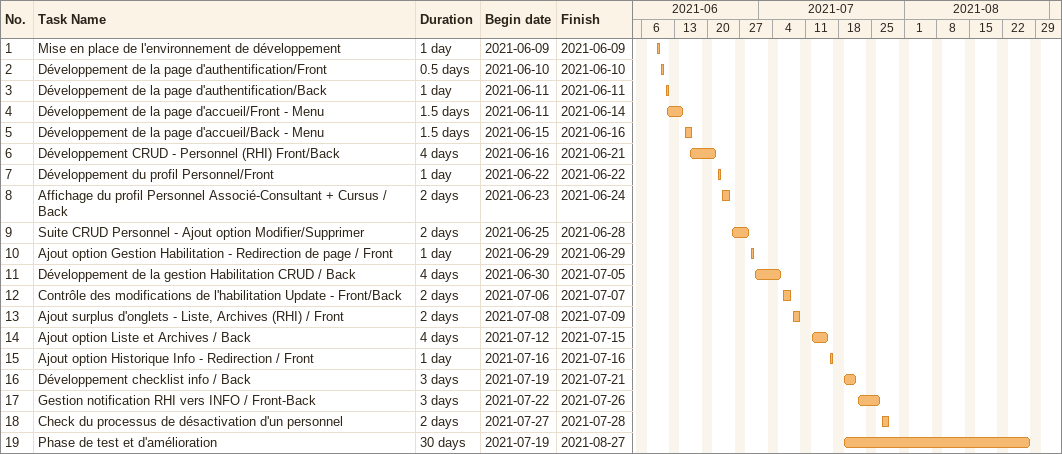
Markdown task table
| ID | Task | Duration | Start | Finish |
|---|---|---|---|---|
| 1 | Mise en place de l'environnement de développement | 1d | 2021-06-09 | 2021-06-09 |
| 2 | Développement de la page d'authentification/Front | 0.5d | 2021-06-10 | 2021-06-10 |
| 3 | Développement de la page d'authentification/Back | 1d | 2021-06-11 | 2021-06-11 |
| 4 | Développement de la page d'accueil/Front - Menu | 1.5d | 2021-06-11 | 2021-06-14 |
| 5 | Développement de la page d'accueil/Back - Menu | 1.5d | 2021-06-15 | 2021-06-16 |
| 6 | Développement CRUD - Personnel (RHI) Front/Back | 4d | 2021-06-16 | 2021-06-21 |
| 7 | Développement du profil Personnel/Front | 1d | 2021-06-22 | 2021-06-22 |
| 8 | Affichage du profil Personnel Associé-Consultant + Cursus / Back | 2d | 2021-06-23 | 2021-06-24 |
| 9 | Suite CRUD Personnel - Ajout option Modifier/Supprimer | 2d | 2021-06-25 | 2021-06-28 |
| 10 | Ajout option Gestion Habilitation - Redirection de page / Front | 1d | 2021-06-29 | 2021-06-29 |
| 11 | Développement de la gestion Habilitation CRUD / Back | 4d | 2021-06-30 | 2021-07-05 |
| 12 | Contrôle des modifications de l'habilitation Update - Front/Back | 2d | 2021-07-06 | 2021-07-07 |
| 13 | Ajout surplus d'onglets - Liste, Archives (RHI) / Front | 2d | 2021-07-08 | 2021-07-09 |
| 14 | Ajout option Liste et Archives / Back | 4d | 2021-07-12 | 2021-07-15 |
| 15 | Ajout option Historique Info - Redirection / Front | 1d | 2021-07-16 | 2021-07-16 |
| 16 | Développement checklist info / Back | 3d | 2021-07-19 | 2021-07-21 |
| 17 | Gestion notification RHI vers INFO / Front-Back | 3d | 2021-07-22 | 2021-07-26 |
| 18 | Check du processus de désactivation d'un personnel | 2d | 2021-07-27 | 2021-07-28 |
| 19 | Phase de test et d'amélioration | 30d | 2021-07-19 | 2021-08-27 |
